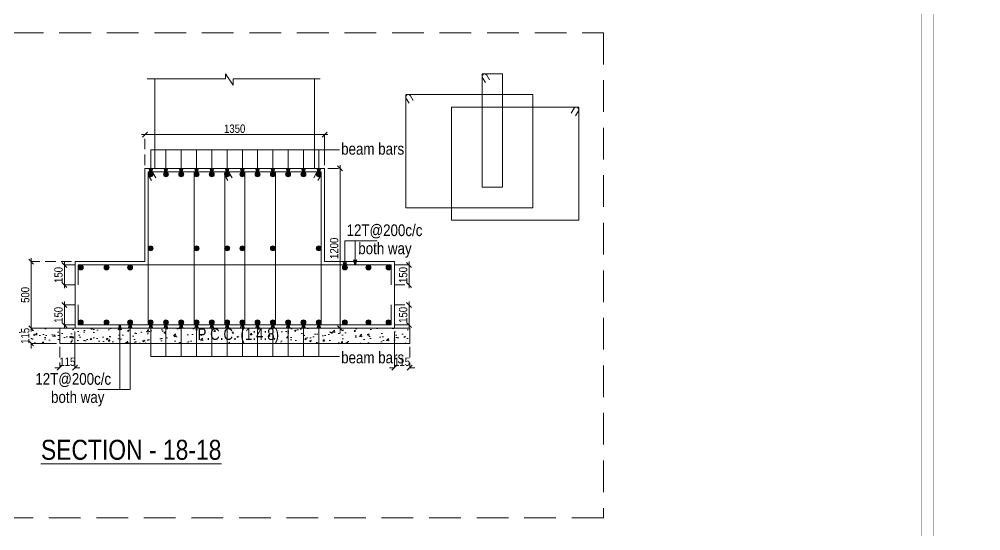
# Model space of a CAD drawing. Header units: millimetres. Extents: x 1112055 to 3390982, y -148532 to 766891.
# Drawn here: x 2367891 to 2396791, y 243485 to 258862 of the extents above; entities that cross this region are included whole.
import ezdxf

# ---------------------------------------------------------------- set-up
doc = ezdxf.new("R2010")
doc.units = ezdxf.units.MM
doc.header["$PDMODE"] = 35
doc.header["$PDSIZE"] = -25
doc.linetypes.add('Hidden', pattern=[9.525, 6.35, -3.175])
for name, color, linetype, lineweight in [('B FOOTING', 49, 'Continuous', 20), ('B HATCH', 250, 'Continuous', 0), ('B P.C.C', 251, 'Continuous', 0), ('B STEEL', 34, 'Continuous', 15), ('B STEEL TEXT', 7, 'Continuous', 15), ('B TITLE BLOCK', 250, 'Continuous', 0), ('B-COL NO', 7, 'Continuous', 5), ('B-ST DIM', 250, 'Continuous', 18)]:
    doc.layers.add(name, color=color, linetype=linetype, lineweight=lineweight)
doc.styles.add('ARIAL', font='arial.ttf')
doc.styles.add('Q1', font='g13f12d.shx', dxfattribs={"width": 0.8})
doc.styles.add('SWINC', font='swissc.ttf')
doc.dimstyles.new('BH-STD', dxfattribs={"dimscale": 0, "dimtxt": 230, "dimasz": 125, "dimexe": 0, "dimexo": 100, "dimgap": 50, "dimtad": 1, "dimdec": 0, "dimzin": 1, "dimdsep": 46, "dimtxsty": 'Q1', "dimblk": 'ARCHTICK', "dimcen": 1, "dimdle": 100, "dimclrd": 250, "dimclre": 250, "dimclrt": 256, "dimadec": 0, "dimazin": 0, "dimtfac": 1, "dimtdec": 0, "dimtix": 1, "dimtofl": 0, "dimtmove": 0, "dimatfit": 2, "dimfxl": 1, "dimtolj": 1, "dimtzin": 0, "dimlwd": 9, "dimlwe": 9, "dimarcsym": 0})
doc.dimstyles.new('DIM 1', dxfattribs={"dimscale": 0, "dimtxt": 230, "dimasz": 150, "dimexe": 0.18, "dimexo": 0.0625, "dimgap": 0.5, "dimtad": 1, "dimdec": 0, "dimzin": 0, "dimdsep": 46, "dimtxsty": 'ARIAL', "dimblk": 'OBLIQUE', "dimcen": 6, "dimse1": 1, "dimse2": 1, "dimclrd": 256, "dimclrt": 256, "dimadec": 0, "dimazin": 2, "dimtfac": 0.75, "dimtdec": 0, "dimtix": 1, "dimtofl": 0, "dimtmove": 1, "dimatfit": 3, "dimldrblk": 'OPEN30', "dimfxl": 0.18, "dimfrac": 1, "dimtolj": 1, "dimtzin": 0, "dimlwd": -1, "dimarcsym": 0})

# ---------------------------------------------------------------- blocks, each defined once
blk = doc.blocks.new('_Oblique')
at = {"color": 0, "linetype": 'ByBlock', "lineweight": -2}
blk.add_line((-0.5, -0.5), (0.5, 0.5), dxfattribs=at)
blk = doc.blocks.new('*D1431')
at = {"layer": 'B-ST DIM', "color": 7, "lineweight": 9, "ltscale": 50, "transparency": 16777216}
for p, q in [((2371567, 255392), (2377167, 255392)), ((2377067, 254475), (2377067, 255392))]:
    blk.add_line(p, q, dxfattribs=at)
at = {"layer": 'B-ST DIM', "color": 7, "linetype": 'Hidden', "lineweight": 9, "ltscale": 50, "transparency": 16777216}
blk.add_line((2371667, 254475), (2371667, 255392), dxfattribs=at)
at = {"layer": 'Defpoints', "color": 0, "ltscale": 50, "transparency": 16777216}
for p in [(2377067, 255392), (2371667, 254375), (2377067, 254375)]:
    blk.add_point(p, dxfattribs=at)
at = {"layer": 'B-ST DIM', "color": 7, "lineweight": 9, "ltscale": 50, "transparency": 16777216, "xscale": 150, "yscale": 150, "zscale": 150, "rotation": 180}
blk.add_blockref('_Oblique', (2371667, 255392), dxfattribs=at)
at = {"layer": 'B-ST DIM', "color": 7, "lineweight": 9, "ltscale": 50, "transparency": 16777216, "xscale": 150, "yscale": 150, "zscale": 150}
blk.add_blockref('_Oblique', (2377067, 255392), dxfattribs=at)
at = {"layer": 'B-ST DIM', "color": 7, "ltscale": 50, "transparency": 16777216, "insert": (2374367, 255570), "char_height": 250, "attachment_point": 5, "style": 'SWINC'}
blk.add_mtext('\\A1;1350', dxfattribs=at)
blk = doc.blocks.new('_Open30')
at = {"color": 0, "linetype": 'ByBlock', "lineweight": -2}
for p, q in [((-1, 0.27), (0, 0)), ((0, 0), (-1, -0.27)), ((0, 0), (-1, 0))]:
    blk.add_line(p, q, dxfattribs=at)
blk = doc.blocks.new('*D1438')
at = {"layer": 'B-ST DIM', "color": 7, "lineweight": 9, "ltscale": 50, "transparency": 16777216}
for p, q in [((2369251, 250375), (2369251, 249575)), ((2369567, 249675), (2369251, 249675))]:
    blk.add_line(p, q, dxfattribs=at)
at = {"layer": 'B-ST DIM', "color": 7, "linetype": 'Hidden', "lineweight": 9, "ltscale": 50, "transparency": 16777216}
blk.add_line((2369567, 250275), (2369251, 250275), dxfattribs=at)
at = {"layer": 'Defpoints', "color": 0, "ltscale": 50, "transparency": 16777216}
for p in [(2369667, 250275), (2369251, 249675), (2369667, 249675)]:
    blk.add_point(p, dxfattribs=at)
at = {"layer": 'B-ST DIM', "color": 7, "lineweight": 9, "ltscale": 50, "transparency": 16777216, "xscale": 150, "yscale": 150, "zscale": 150}
for p, rotation in [((2369251, 250275), 90), ((2369251, 249675), 270)]:
    blk.add_blockref('_Oblique', p, dxfattribs=dict(at, rotation=rotation))
at = {"layer": 'B-ST DIM', "color": 7, "ltscale": 50, "transparency": 16777216, "insert": (2369072, 249975), "char_height": 250, "attachment_point": 5, "rotation": 90, "style": 'SWINC'}
blk.add_mtext('\\A1;150', dxfattribs=at)
blk = doc.blocks.new('*D1432')
at = {"layer": 'B-ST DIM', "color": 7, "lineweight": 9, "ltscale": 50, "transparency": 16777216}
for p, q in [((2369567, 249475), (2369567, 248387)), ((2369107, 248387), (2368957, 248387)), ((2369567, 248387), (2369717, 248387))]:
    blk.add_line(p, q, dxfattribs=at)
at = {"layer": 'B-ST DIM', "color": 7, "linetype": 'Hidden', "lineweight": 9, "ltscale": 50, "transparency": 16777216}
blk.add_line((2369107, 249015), (2369107, 248387), dxfattribs=at)
at = {"layer": 'Defpoints', "color": 0, "ltscale": 50, "transparency": 16777216}
for p in [(2369567, 249575), (2369107, 249115), (2369567, 248387)]:
    blk.add_point(p, dxfattribs=at)
at = {"layer": 'B-ST DIM', "color": 7, "lineweight": 9, "ltscale": 50, "transparency": 16777216, "xscale": 150, "yscale": 150, "zscale": 150}
blk.add_blockref('_Oblique', (2369107, 248387), dxfattribs=at)
at = {"layer": 'B-ST DIM', "color": 7, "lineweight": 9, "ltscale": 50, "transparency": 16777216, "xscale": 150, "yscale": 150, "zscale": 150, "rotation": 180}
blk.add_blockref('_Oblique', (2369567, 248387), dxfattribs=at)
at = {"layer": 'B-ST DIM', "color": 7, "ltscale": 50, "transparency": 16777216, "insert": (2369337, 248566), "char_height": 250, "attachment_point": 5, "style": 'SWINC'}
blk.add_mtext('\\A1;115', dxfattribs=at)
blk = doc.blocks.new('*D1433')
at = {"layer": 'B-ST DIM', "color": 7, "lineweight": 9, "ltscale": 50, "transparency": 16777216}
for p, q in [((2368250, 249575), (2368250, 249725)), ((2369007, 249115), (2368250, 249115)), ((2368250, 249115), (2368250, 248965))]:
    blk.add_line(p, q, dxfattribs=at)
at = {"layer": 'B-ST DIM', "color": 7, "linetype": 'Hidden', "lineweight": 9, "ltscale": 50, "transparency": 16777216}
blk.add_line((2369007, 249575), (2368250, 249575), dxfattribs=at)
at = {"layer": 'Defpoints', "color": 0, "ltscale": 50, "transparency": 16777216}
for p in [(2369107, 249575), (2368250, 249115), (2369107, 249115)]:
    blk.add_point(p, dxfattribs=at)
at = {"layer": 'B-ST DIM', "color": 7, "lineweight": 9, "ltscale": 50, "transparency": 16777216, "xscale": 150, "yscale": 150, "zscale": 150}
for p, rotation in [((2368250, 249575), 270), ((2368250, 249115), 90)]:
    blk.add_blockref('_Oblique', p, dxfattribs=dict(at, rotation=rotation))
at = {"layer": 'B-ST DIM', "color": 7, "ltscale": 50, "transparency": 16777216, "insert": (2368072, 249345), "char_height": 250, "attachment_point": 5, "rotation": 90, "style": 'SWINC'}
blk.add_mtext('\\A1;115', dxfattribs=at)
blk = doc.blocks.new('*D1434')
at = {"layer": 'B-ST DIM', "color": 7, "lineweight": 9, "ltscale": 50, "transparency": 16777216}
for p, q in [((2368250, 251675), (2368250, 249475)), ((2369467, 249575), (2368250, 249575))]:
    blk.add_line(p, q, dxfattribs=at)
at = {"layer": 'B-ST DIM', "color": 7, "linetype": 'Hidden', "lineweight": 9, "ltscale": 50, "transparency": 16777216}
blk.add_line((2369467, 251575), (2368250, 251575), dxfattribs=at)
at = {"layer": 'Defpoints', "color": 0, "ltscale": 50, "transparency": 16777216}
for p in [(2369567, 251575), (2368250, 249575), (2369567, 249575)]:
    blk.add_point(p, dxfattribs=at)
at = {"layer": 'B-ST DIM', "color": 7, "lineweight": 9, "ltscale": 50, "transparency": 16777216, "xscale": 150, "yscale": 150, "zscale": 150}
for p, rotation in [((2368250, 251575), 90), ((2368250, 249575), 270)]:
    blk.add_blockref('_Oblique', p, dxfattribs=dict(at, rotation=rotation))
at = {"layer": 'B-ST DIM', "color": 7, "ltscale": 50, "transparency": 16777216, "insert": (2368072, 250575), "char_height": 250, "attachment_point": 5, "rotation": 90, "style": 'SWINC'}
blk.add_mtext('\\A1;500', dxfattribs=at)
blk = doc.blocks.new('*D1439')
at = {"layer": 'B-ST DIM', "color": 7, "lineweight": 9, "ltscale": 50, "transparency": 16777216}
for p, q in [((2369251, 250775), (2369251, 251575)), ((2369567, 251475), (2369251, 251475))]:
    blk.add_line(p, q, dxfattribs=at)
at = {"layer": 'B-ST DIM', "color": 7, "linetype": 'Hidden', "lineweight": 9, "ltscale": 50, "transparency": 16777216}
blk.add_line((2369567, 250875), (2369251, 250875), dxfattribs=at)
at = {"layer": 'Defpoints', "color": 0, "ltscale": 50, "transparency": 16777216}
for p in [(2369251, 251475), (2369667, 251475), (2369667, 250875)]:
    blk.add_point(p, dxfattribs=at)
at = {"layer": 'B-ST DIM', "color": 7, "lineweight": 9, "ltscale": 50, "transparency": 16777216, "xscale": 150, "yscale": 150, "zscale": 150}
for p, rotation in [((2369251, 251475), 90), ((2369251, 250875), 270)]:
    blk.add_blockref('_Oblique', p, dxfattribs=dict(at, rotation=rotation))
at = {"layer": 'B-ST DIM', "color": 7, "ltscale": 50, "transparency": 16777216, "insert": (2369072, 251175), "char_height": 250, "attachment_point": 5, "rotation": 90, "style": 'SWINC'}
blk.add_mtext('\\A1;150', dxfattribs=at)
blk = doc.blocks.new('*D1435')
at = {"layer": 'B-ST DIM', "color": 7, "lineweight": 9, "ltscale": 50, "transparency": 16777216}
for p, q in [((2379610, 250375), (2379610, 249575)), ((2379167, 249675), (2379610, 249675))]:
    blk.add_line(p, q, dxfattribs=at)
at = {"layer": 'B-ST DIM', "color": 7, "linetype": 'Hidden', "lineweight": 9, "ltscale": 50, "transparency": 16777216}
blk.add_line((2379167, 250275), (2379610, 250275), dxfattribs=at)
at = {"layer": 'Defpoints', "color": 0, "ltscale": 50, "transparency": 16777216}
for p in [(2379067, 250275), (2379067, 249675), (2379610, 249675)]:
    blk.add_point(p, dxfattribs=at)
at = {"layer": 'B-ST DIM', "color": 7, "lineweight": 9, "ltscale": 50, "transparency": 16777216, "xscale": 150, "yscale": 150, "zscale": 150}
for p, rotation in [((2379610, 250275), 90), ((2379610, 249675), 270)]:
    blk.add_blockref('_Oblique', p, dxfattribs=dict(at, rotation=rotation))
at = {"layer": 'B-ST DIM', "color": 7, "ltscale": 50, "transparency": 16777216, "insert": (2379431, 249975), "char_height": 250, "attachment_point": 5, "rotation": 90, "style": 'SWINC'}
blk.add_mtext('\\A1;150', dxfattribs=at)
blk = doc.blocks.new('*D1436')
at = {"layer": 'B-ST DIM', "color": 7, "lineweight": 9, "ltscale": 50, "transparency": 16777216}
for p, q in [((2379167, 251475), (2379610, 251475)), ((2379610, 250775), (2379610, 251575))]:
    blk.add_line(p, q, dxfattribs=at)
at = {"layer": 'B-ST DIM', "color": 7, "linetype": 'Hidden', "lineweight": 9, "ltscale": 50, "transparency": 16777216}
blk.add_line((2379167, 250875), (2379610, 250875), dxfattribs=at)
at = {"layer": 'Defpoints', "color": 0, "ltscale": 50, "transparency": 16777216}
for p in [(2379067, 251475), (2379610, 251475), (2379067, 250875)]:
    blk.add_point(p, dxfattribs=at)
at = {"layer": 'B-ST DIM', "color": 7, "lineweight": 9, "ltscale": 50, "transparency": 16777216, "xscale": 150, "yscale": 150, "zscale": 150}
for p, rotation in [((2379610, 251475), 90), ((2379610, 250875), 270)]:
    blk.add_blockref('_Oblique', p, dxfattribs=dict(at, rotation=rotation))
at = {"layer": 'B-ST DIM', "color": 7, "ltscale": 50, "transparency": 16777216, "insert": (2379431, 251175), "char_height": 250, "attachment_point": 5, "rotation": 90, "style": 'SWINC'}
blk.add_mtext('\\A1;150', dxfattribs=at)
blk = doc.blocks.new('*D1437')
at = {"layer": 'B-ST DIM', "color": 7, "lineweight": 9, "ltscale": 50, "transparency": 16777216}
for p, q in [((2379167, 249475), (2379167, 248387)), ((2379167, 248387), (2379017, 248387)), ((2379627, 248387), (2379777, 248387))]:
    blk.add_line(p, q, dxfattribs=at)
at = {"layer": 'B-ST DIM', "color": 7, "linetype": 'Hidden', "lineweight": 9, "ltscale": 50, "transparency": 16777216}
blk.add_line((2379627, 249015), (2379627, 248387), dxfattribs=at)
at = {"layer": 'Defpoints', "color": 0, "ltscale": 50, "transparency": 16777216}
for p in [(2379167, 249575), (2379627, 249115), (2379167, 248387)]:
    blk.add_point(p, dxfattribs=at)
at = {"layer": 'B-ST DIM', "color": 7, "lineweight": 9, "ltscale": 50, "transparency": 16777216, "xscale": 150, "yscale": 150, "zscale": 150}
blk.add_blockref('_Oblique', (2379167, 248387), dxfattribs=at)
at = {"layer": 'B-ST DIM', "color": 7, "lineweight": 9, "ltscale": 50, "transparency": 16777216, "xscale": 150, "yscale": 150, "zscale": 150, "rotation": 180}
blk.add_blockref('_Oblique', (2379627, 248387), dxfattribs=at)
at = {"layer": 'B-ST DIM', "color": 7, "ltscale": 50, "transparency": 16777216, "insert": (2379397, 248566), "char_height": 250, "attachment_point": 5, "style": 'SWINC'}
blk.add_mtext('\\A1;115', dxfattribs=at)
blk = doc.blocks.new('*D1440')
at = {"layer": 'B-ST DIM', "color": 7, "linetype": 'Hidden', "lineweight": 9, "ltscale": 50, "transparency": 16777216}
blk.add_line((2377167, 254375), (2377535, 254375), dxfattribs=at)
at = {"layer": 'B-ST DIM', "color": 7, "lineweight": 9, "ltscale": 50, "transparency": 16777216}
for p, q in [((2377535, 254475), (2377535, 249475)), ((2376666, 249575), (2377535, 249575))]:
    blk.add_line(p, q, dxfattribs=at)
at = {"layer": 'Defpoints', "color": 0, "ltscale": 50, "transparency": 16777216}
for p in [(2377067, 254375), (2376566, 249575), (2377535, 249575)]:
    blk.add_point(p, dxfattribs=at)
at = {"layer": 'B-ST DIM', "color": 7, "lineweight": 9, "ltscale": 50, "transparency": 16777216, "xscale": 150, "yscale": 150, "zscale": 150}
for p, rotation in [((2377535, 254375), 90), ((2377535, 249575), 270)]:
    blk.add_blockref('_Oblique', p, dxfattribs=dict(at, rotation=rotation))
at = {"layer": 'B-ST DIM', "color": 7, "ltscale": 50, "transparency": 16777216, "insert": (2377357, 251975), "char_height": 250, "attachment_point": 5, "rotation": 90, "style": 'SWINC'}
blk.add_mtext('\\A1;1200', dxfattribs=at)

msp = doc.modelspace()

# ---------------------------------------------------------------- hatches: boundary and pattern name
at = {"layer": 'B HATCH', "lineweight": 0}
h = msp.add_hatch(dxfattribs=at)
h.set_pattern_fill('AR-CONC', color=250, scale=3, style=0)
h.set_pattern_definition([(50, (846236.43, -270471.2), (546.55401, -47.81726), [57.15, -628.65]), (355, (846236.43, -270471.2), (-105.73026, 573.17054), [45.72, -502.92175]), (100.451445, (846282, -270475.17), (440.82374, 525.35326), [48.57003, -534.27073]), (46.1842, (846236.4, -270318.8), (813.23712, -126.12698), [85.725, -942.975]), (96.63556, (846304.2, -270329.3), (712.2124, 742.27837), [72.85507, -801.40682]), (351.18415, (846236.4, -270318.8), (712.2124, 742.27837), [68.5799, -754.3792]), (21, (846312.63, -270356.9), (454.84317, -306.7956), [57.15, -628.65]), (326, (846312.63, -270356.9), (185.40609, 552.5639), [45.72, -502.92]), (71.451445, (846350.54, -270382.45), (640.24926, 245.7683), [48.57003, -534.26981]), (37.5, (846236.43, -270471.18), (9.26581, 253.665117), [0, -496.824, 0, -510.54, 0, -504.825]), (7.5, (846236.43, -270471.18), (200.458988, 300.541724), [0, -291.084, 0, -485.394, 0, -192.405]), (327.5, (846066.5, -270471.18), (406.771786, -17.186232), [0, -190.5, 0, -594.36, 0, -788.67]), (317.5, (845990.3, -270471.2), (444.387544, 76.27947), [0, -247.65, 0, -394.716, 0, -560.07])])
h.paths.add_polyline_path([(2379627.4, 249115.1), (2379627.4, 249575.1), (2367907.4, 249575.1), (2367907.4, 249115.1)])
at = {"layer": 'B STEEL'}
h = msp.add_hatch(color=256, dxfattribs=at)
h.dxf.hatch_style = 1
edge = h.paths.add_edge_path()
edge.add_arc((2371842.4, 254200.1), 75, 0, 360)
h = msp.add_hatch(color=256, dxfattribs=at)
h.dxf.hatch_style = 1
edge = h.paths.add_edge_path()
edge.add_arc((2372301.5, 254200.1), 75, 0, 360)
h = msp.add_hatch(color=256, dxfattribs=at)
h.dxf.hatch_style = 1
edge = h.paths.add_edge_path()
edge.add_arc((2372760.6, 254200.1), 75, 0, 360)
h = msp.add_hatch(color=256, dxfattribs=at)
h.dxf.hatch_style = 1
edge = h.paths.add_edge_path()
edge.add_arc((2373219.6, 254200.1), 75, 0, 360)
h = msp.add_hatch(color=256, dxfattribs=at)
h.dxf.hatch_style = 1
edge = h.paths.add_edge_path()
edge.add_arc((2373678.7, 254200.1), 75, 0, 360)
h = msp.add_hatch(color=256, dxfattribs=at)
h.dxf.hatch_style = 1
edge = h.paths.add_edge_path()
edge.add_arc((2374137.8, 254200.1), 75, 0, 360)
h = msp.add_hatch(color=256, dxfattribs=at)
h.dxf.hatch_style = 1
edge = h.paths.add_edge_path()
edge.add_arc((2374596.9, 254200.1), 75, 0, 360)
h = msp.add_hatch(color=256, dxfattribs=at)
h.dxf.hatch_style = 1
edge = h.paths.add_edge_path()
edge.add_arc((2375056, 254200.1), 75, 0, 360)
h = msp.add_hatch(color=256, dxfattribs=at)
h.dxf.hatch_style = 1
edge = h.paths.add_edge_path()
edge.add_arc((2375515.1, 254200.1), 75, 0, 360)
h = msp.add_hatch(color=256, dxfattribs=at)
h.dxf.hatch_style = 1
edge = h.paths.add_edge_path()
edge.add_arc((2375974.2, 254200.1), 75, 0, 360)
h = msp.add_hatch(color=256, dxfattribs=at)
h.dxf.hatch_style = 1
edge = h.paths.add_edge_path()
edge.add_arc((2376433.3, 254200.1), 75, 0, 360)
h = msp.add_hatch(color=256, dxfattribs=at)
h.dxf.hatch_style = 1
edge = h.paths.add_edge_path()
edge.add_arc((2376892.4, 254200.1), 75, 0, 360)
h = msp.add_hatch(color=256, dxfattribs=at)
h.dxf.hatch_style = 1
edge = h.paths.add_edge_path()
edge.add_arc((2371842.4, 251975.1), 75, 0, 360)
h = msp.add_hatch(color=256, dxfattribs=at)
h.dxf.hatch_style = 1
edge = h.paths.add_edge_path()
edge.add_arc((2373219.6, 251975.1), 75, 0, 360)
h = msp.add_hatch(color=256, dxfattribs=at)
h.dxf.hatch_style = 1
edge = h.paths.add_edge_path()
edge.add_arc((2374137.8, 251975.1), 75, 0, 360)
h = msp.add_hatch(color=256, dxfattribs=at)
h.dxf.hatch_style = 1
edge = h.paths.add_edge_path()
edge.add_arc((2374596.9, 251975.1), 75, 0, 360)
h = msp.add_hatch(color=256, dxfattribs=at)
h.dxf.hatch_style = 1
edge = h.paths.add_edge_path()
edge.add_arc((2375515.1, 251975.1), 75, 0, 360)
h = msp.add_hatch(color=256, dxfattribs=at)
h.dxf.hatch_style = 1
edge = h.paths.add_edge_path()
edge.add_arc((2376892.4, 251975.1), 75, 0, 360)
h = msp.add_hatch(color=256, dxfattribs=at)
h.dxf.hatch_style = 1
edge = h.paths.add_edge_path()
edge.add_arc((2369742.4, 251400.1), 75, 0, 360)
h = msp.add_hatch(color=256, dxfattribs=at)
h.dxf.hatch_style = 1
edge = h.paths.add_edge_path()
edge.add_arc((2370517.3, 251400.1), 75, 0, 360)
h = msp.add_hatch(color=256, dxfattribs=at)
h.dxf.hatch_style = 1
edge = h.paths.add_edge_path()
edge.add_arc((2371222.4, 251400.1), 75, 0, 360)
h = msp.add_hatch(color=256, dxfattribs=at)
h.dxf.hatch_style = 1
edge = h.paths.add_edge_path()
edge.add_arc((2377680.5, 251400.1), 75, 0, 360)
h = msp.add_hatch(color=256, dxfattribs=at)
h.dxf.hatch_style = 1
edge = h.paths.add_edge_path()
edge.add_arc((2378385.6, 251400.1), 75, 0, 360)
h = msp.add_hatch(color=256, dxfattribs=at)
h.dxf.hatch_style = 1
edge = h.paths.add_edge_path()
edge.add_arc((2378992.4, 251400.1), 75, 0, 360)
h = msp.add_hatch(color=256, dxfattribs=at)
h.dxf.hatch_style = 1
edge = h.paths.add_edge_path()
edge.add_arc((2369742.4, 249750.1), 75, 0, 360)
h = msp.add_hatch(color=256, dxfattribs=at)
h.dxf.hatch_style = 1
edge = h.paths.add_edge_path()
edge.add_arc((2370517.3, 249750.1), 75, 0, 360)
h = msp.add_hatch(color=256, dxfattribs=at)
h.dxf.hatch_style = 1
edge = h.paths.add_edge_path()
edge.add_arc((2371222.4, 249750.1), 75, 0, 360)
h = msp.add_hatch(color=256, dxfattribs=at)
h.dxf.hatch_style = 1
edge = h.paths.add_edge_path()
edge.add_arc((2371842.4, 249750.1), 75, 0, 360)
h = msp.add_hatch(color=256, dxfattribs=at)
h.dxf.hatch_style = 1
edge = h.paths.add_edge_path()
edge.add_arc((2372301.5, 249750.1), 75, 0, 360)
h = msp.add_hatch(color=256, dxfattribs=at)
h.dxf.hatch_style = 1
edge = h.paths.add_edge_path()
edge.add_arc((2372760.6, 249750.1), 75, 0, 360)
h = msp.add_hatch(color=256, dxfattribs=at)
h.dxf.hatch_style = 1
edge = h.paths.add_edge_path()
edge.add_arc((2373219.6, 249750.1), 75, 0, 360)
h = msp.add_hatch(color=256, dxfattribs=at)
h.dxf.hatch_style = 1
edge = h.paths.add_edge_path()
edge.add_arc((2373678.7, 249750.1), 75, 0, 360)
h = msp.add_hatch(color=256, dxfattribs=at)
h.dxf.hatch_style = 1
edge = h.paths.add_edge_path()
edge.add_arc((2374137.8, 249750.1), 75, 0, 360)
h = msp.add_hatch(color=256, dxfattribs=at)
h.dxf.hatch_style = 1
edge = h.paths.add_edge_path()
edge.add_arc((2374596.9, 249750.1), 75, 0, 360)
h = msp.add_hatch(color=256, dxfattribs=at)
h.dxf.hatch_style = 1
edge = h.paths.add_edge_path()
edge.add_arc((2375056, 249750.1), 75, 0, 360)
h = msp.add_hatch(color=256, dxfattribs=at)
h.dxf.hatch_style = 1
edge = h.paths.add_edge_path()
edge.add_arc((2375515.1, 249750.1), 75, 0, 360)
h = msp.add_hatch(color=256, dxfattribs=at)
h.dxf.hatch_style = 1
edge = h.paths.add_edge_path()
edge.add_arc((2375974.2, 249750.1), 75, 0, 360)
h = msp.add_hatch(color=256, dxfattribs=at)
h.dxf.hatch_style = 1
edge = h.paths.add_edge_path()
edge.add_arc((2376433.3, 249750.1), 75, 0, 360)
h = msp.add_hatch(color=256, dxfattribs=at)
h.dxf.hatch_style = 1
edge = h.paths.add_edge_path()
edge.add_arc((2376892.4, 249750.1), 75, 0, 360)
h = msp.add_hatch(color=256, dxfattribs=at)
h.dxf.hatch_style = 1
edge = h.paths.add_edge_path()
edge.add_arc((2377680.5, 249750.1), 75, 0, 360)
h = msp.add_hatch(color=256, dxfattribs=at)
h.dxf.hatch_style = 1
edge = h.paths.add_edge_path()
edge.add_arc((2378385.6, 249750.1), 75, 0, 360)
h = msp.add_hatch(color=256, dxfattribs=at)
h.dxf.hatch_style = 1
edge = h.paths.add_edge_path()
edge.add_arc((2378992.4, 249750.1), 75, 0, 360)

# ---------------------------------------------------------------- linework, layer by layer
at = {"layer": 'B FOOTING', "color": 1, "lineweight": 13, "ltscale": 10}
for p, q in [((2371967.4, 254375.1), (2371967.4, 257067.1)), ((2376767.4, 254375.1), (2376767.4, 257067.1))]:
    msp.add_line(p, q, dxfattribs=at)
at = {"layer": 'B FOOTING'}
for p, q in [((2371667.4, 254375.1), (2371667.4, 251575.1)), ((2371667.4, 254375.1), (2377067.4, 254375.1)), ((2377067.4, 254375.1), (2377067.4, 251575.1)), ((2369567.4, 249575.1), (2369567.4, 251575.1)), ((2371667.4, 251575.1), (2369567.4, 251575.1)), ((2379167.4, 251575.1), (2377067.4, 251575.1)), ((2379167.4, 249575.1), (2379167.4, 251575.1))]:
    msp.add_line(p, q, dxfattribs=at)
at = {"layer": 'B FOOTING', "color": 1, "lineweight": 13, "ltscale": 10}
msp.add_lwpolyline([(2376935.6, 257067.1), (2374321.9, 257067.1), (2374321.9, 256881.8), (2374093.6, 257215.7), (2374093.6, 257067.1), (2371737, 257067.1)], dxfattribs=at)
at = {"layer": 'B FOOTING'}
msp.add_lwpolyline([(2369107.4, 249575.1), (2379627.4, 249575.1), (2379627.4, 249115.1), (2369107.4, 249115.1)], close=True, dxfattribs=at)
at = {"layer": 'B P.C.C', "color": 250, "linetype": 'Hidden', "lineweight": 0, "ltscale": 150}
msp.add_lwpolyline([(2324804.8, 258457.1), (2385450.5, 258457.1), (2385450.5, 243878.7), (2324804.8, 243878.7)], close=True, dxfattribs=at)
at = {"layer": 'B STEEL', "color": 34, "lineweight": 9, "ltscale": 0.5}
for points in [[(2381902, 256959.5), (2381814.4, 257101.9, -1), (2381942.1, 257180.5), (2382029.7, 257038.2)], [(2379606.5, 256340), (2379518.9, 256482.3, -1), (2379646.7, 256560.9), (2379734.3, 256418.6)], [(2384609.1, 255962.5), (2384696.7, 256104.8, 1), (2384568.9, 256183.4), (2384481.3, 256041.1)], [(2371866.1, 254018.5), (2371778.5, 254160.8, -1), (2371906.2, 254239.5), (2371993.8, 254097.1)], [(2374161.5, 254018.5), (2374074, 254160.8, -1), (2374201.7, 254239.5), (2374289.3, 254097.1)], [(2376868.7, 254018.5), (2376956.2, 254160.8, 1), (2376828.5, 254239.5), (2376740.9, 254097.1)]]:
    msp.add_lwpolyline(points, format="xyb", dxfattribs=at)
at = {"layer": 'B STEEL'}
for points in [[(2381806.6, 257216.2), (2382412.3, 257216.2), (2382412.3, 253816.2), (2381806.6, 253816.2)], [(2379507.8, 256596.6), (2383330.5, 256596.6), (2383330.5, 253196.6), (2379507.8, 253196.6)], [(2384707.8, 256219.1), (2380885.1, 256219.1), (2380885.1, 252819.1), (2384707.8, 252819.1)], [(2371767.4, 254275.1), (2375590.1, 254275.1), (2375590.1, 249675.1), (2371767.4, 249675.1)], [(2376967.4, 254275.1), (2373144.6, 254275.1), (2373144.6, 249675.1), (2376967.4, 249675.1)], [(2374066.2, 254275.1), (2374671.9, 254275.1), (2374671.9, 249675.1), (2374066.2, 249675.1)]]:
    msp.add_lwpolyline(points, close=True, dxfattribs=at)
for points in [[(2369667.4, 250875.1), (2369667.4, 251475.1), (2379067.4, 251475.1), (2379067.4, 250875.1)], [(2369667.4, 250275.1), (2369667.4, 249675.1), (2379067.4, 249675.1), (2379067.4, 250275.1)]]:
    msp.add_lwpolyline(points, dxfattribs=at)
for centre in [(2371842.4, 254200.1), (2372301.5, 254200.1), (2372760.6, 254200.1), (2373219.6, 254200.1), (2373678.7, 254200.1), (2374137.8, 254200.1), (2374596.9, 254200.1), (2375056, 254200.1), (2375515.1, 254200.1), (2375974.2, 254200.1), (2376433.3, 254200.1), (2376892.4, 254200.1), (2371842.4, 251975.1), (2373219.6, 251975.1), (2374137.8, 251975.1), (2374596.9, 251975.1), (2375515.1, 251975.1), (2376892.4, 251975.1), (2369742.4, 251400.1), (2370517.3, 251400.1), (2371222.4, 251400.1), (2377680.5, 251400.1), (2378385.6, 251400.1), (2378992.4, 251400.1), (2369742.4, 249750.1), (2370517.3, 249750.1), (2371222.4, 249750.1), (2371842.4, 249750.1), (2372301.5, 249750.1), (2372760.6, 249750.1), (2373219.6, 249750.1), (2373678.7, 249750.1), (2374137.8, 249750.1), (2374596.9, 249750.1), (2375056, 249750.1), (2375515.1, 249750.1), (2375974.2, 249750.1), (2376433.3, 249750.1), (2376892.4, 249750.1), (2377680.5, 249750.1), (2378385.6, 249750.1), (2378992.4, 249750.1)]:
    msp.add_circle(centre, 75, dxfattribs=at)
at = {"layer": 'B TITLE BLOCK', "color": 1, "const_width": 8.39}
msp.add_lwpolyline([(2323589.5, 286764.9), (2323589.5, 210044.9), (2395383.2, 210044.9), (2395383.2, 286764.9)], close=True, dxfattribs=at)
at = {"layer": 'B TITLE BLOCK', "color": 250, "lineweight": 0}
for points, const_width in [([(2323963.2, 286391.1), (2323963.2, 210418.7), (2395009.5, 210418.7), (2395009.5, 286391.1)], 8.39), ([(2387740.4, 210418.7), (2395009.5, 210418.7), (2395009.5, 286391.1), (2387740.4, 286391.1)], 6.06)]:
    msp.add_lwpolyline(points, close=True, dxfattribs=dict(at, const_width=const_width))

# ---------------------------------------------------------------- texts
at = {"layer": 'B STEEL TEXT', "lineweight": 9, "style": 'SWINC'}
for s, p in [('beam bars', (2377566.7, 254790.1)), ('12T@200c/c', (2377730.3, 252343.9)), ('both way', (2378081.4, 251798.4)), ('P.C.C. (1:4:8)', (2373249.6, 249222.5)), ('beam bars', (2377566.7, 248518)), ('12T@200c/c', (2368374.8, 247874.9)), ('both way', (2368847.2, 247329.4))]:
    msp.add_text(s, height=350, dxfattribs=at).set_placement(p)
at = {"layer": 'B TITLE BLOCK', "color": 251, "insert": (2646758.7, 251906.3), "char_height": 315.198, "attachment_point": 2, "style": 'SWINC'}
msp.add_mtext_dynamic_manual_height_columns('\\pxsm1,qj;{\\fBankGothic Lt BT|b0|i0|c0|p34;BHOOMI\\P\\ps*,q*;\\fGost|b0|i0|c0|p2;\\H0.8x;- CONSULTANTS -\\C1; }', width=824178.808, gutter_width=0, heights=[115930.2], dxfattribs=at)
at = {"layer": 'B-COL NO', "color": 3, "lineweight": 15, "style": 'SWINC'}
msp.add_text('%%USECTION - 18-18', height=600, dxfattribs=at).set_placement((2368544.5, 245620.1))

# ---------------------------------------------------------------- dimensions: what is measured, and where the dimension line sits
at = {"layer": 'B-ST DIM', "ltscale": 50}
for base, p1, p2, picture, middle in [((2377067.4, 255391.6), (2371667.4, 254375.1), (2377067.4, 254375.1), '*D1431', (2374367.4, 255570)), ((2369567.4, 248387.2), (2369107.4, 249115.1), (2369567.4, 249575.1), '*D1432', (2369337.4, 248565.5))]:
    dim = msp.add_linear_dim(base=base, p1=p1, p2=p2, dimstyle='BH-STD', override={"dimscale": 1, "dimtxt": 250, "dimasz": 150, "dimlfac": 0.25, "dimtxsty": 'SWINC', "dimblk1": 'Oblique', "dimblk2": 'Oblique', "dimsah": 1, "dimclrd": 7, "dimclre": 7, "dimclrt": 7}, dxfattribs=at)
    dim.commit()
    dim.dimension.update_dxf_attribs({"geometry": picture, "text_midpoint": middle})
dim = msp.add_linear_dim(base=(2377535.1, 249575.1), p1=(2377067.4, 254375.1), p2=(2376565.8, 249575.1), angle=90, dimstyle='BH-STD', override={"dimscale": 1, "dimtxt": 250, "dimasz": 150, "dimlfac": 0.25, "dimtxsty": 'SWINC', "dimblk1": 'Oblique', "dimblk2": 'Oblique', "dimsah": 1, "dimclrd": 7, "dimclre": 7, "dimclrt": 7}, dxfattribs=at)
dim.commit()
dim.dimension.update_dxf_attribs({"geometry": '*D1440', "text_midpoint": (2377535.1, 251975.1), "dimtype": 128})
for base, p1, p2, angle, picture, middle in [((2368250.3, 249575.1), (2369567.4, 251575.1), (2369567.4, 249575.1), 90, '*D1434', (2368072.1, 250575.1)), ((2369250.6, 251475.1), (2369667.4, 250875.1), (2369667.4, 251475.1), 90, '*D1439', (2369072.3, 251175.1)), ((2379609.6, 251475.1), (2379067.4, 250875.1), (2379067.4, 251475.1), 90, '*D1436', (2379431.3, 251175.1)), ((2369250.6, 249675.1), (2369667.4, 250275.1), (2369667.4, 249675.1), 270, '*D1438', (2369072.3, 249975.1)), ((2379609.6, 249675.1), (2379067.4, 250275.1), (2379067.4, 249675.1), 270, '*D1435', (2379431.3, 249975.1)), ((2368250.3, 249115.1), (2369107.4, 249575.1), (2369107.4, 249115.1), 90, '*D1433', (2368071.9, 249345.1)), ((2379167.4, 248387.2), (2379627.4, 249115.1), (2379167.4, 249575.1), 180, '*D1437', (2379397.4, 248565.5))]:
    dim = msp.add_linear_dim(base=base, p1=p1, p2=p2, angle=angle, dimstyle='BH-STD', override={"dimscale": 1, "dimtxt": 250, "dimasz": 150, "dimlfac": 0.25, "dimtxsty": 'SWINC', "dimblk1": 'Oblique', "dimblk2": 'Oblique', "dimsah": 1, "dimclrd": 7, "dimclre": 7, "dimclrt": 7}, dxfattribs=at)
    dim.commit()
    dim.dimension.update_dxf_attribs({"geometry": picture, "text_midpoint": middle})

# ---------------------------------------------------------------- leaders
at = {"layer": 'B STEEL TEXT', "lineweight": 5}
for points in [[(2371842.4, 254200.1), (2371842.4, 254932.4), (2377519.4, 254932.4)], [(2372301.5, 254200.1), (2372301.5, 254932.4), (2377519.4, 254932.4)], [(2372760.6, 254200.1), (2372760.6, 254932.4), (2377519.4, 254932.4)], [(2373219.6, 254200.1), (2373219.6, 254932.4), (2377519.4, 254932.4)], [(2373678.7, 254200.1), (2373678.7, 254932.4), (2377519.4, 254932.4)], [(2374137.8, 254200.1), (2374137.8, 254932.4), (2377519.4, 254932.4)], [(2374596.9, 254200.1), (2374596.9, 254932.4), (2377519.4, 254932.4)], [(2375056, 254200.1), (2375056, 254932.4), (2377519.4, 254932.4)], [(2375515.1, 254200.1), (2375515.1, 254932.4), (2377519.4, 254932.4)], [(2375974.2, 254200.1), (2375974.2, 254932.4), (2377519.4, 254932.4)], [(2376433.3, 254200.1), (2376433.3, 254932.4), (2377519.4, 254932.4)], [(2376892.4, 254200.1), (2376892.4, 254932.4), (2377519.4, 254932.4)], [(2377680.5, 251400.1), (2377680.5, 252204.4), (2378649.1, 252204.4)], [(2377984.6, 251475.1), (2377984.6, 252204.4), (2378649.1, 252204.4)], [(2371222.4, 249750.1), (2371222.4, 247735.3), (2370253.7, 247735.3)], [(2371842.4, 249750.1), (2371842.4, 248725.6), (2377519.4, 248725.6)], [(2372301.5, 249750.1), (2372301.5, 248725.6), (2377519.4, 248725.6)], [(2372760.6, 249750.1), (2372760.6, 248725.6), (2377519.4, 248725.6)], [(2373219.6, 249750.1), (2373219.6, 248725.6), (2377519.4, 248725.6)], [(2373678.7, 249750.1), (2373678.7, 248725.6), (2377519.4, 248725.6)], [(2374137.8, 249750.1), (2374137.8, 248725.6), (2377519.4, 248725.6)], [(2374596.9, 249750.1), (2374596.9, 248725.6), (2377519.4, 248725.6)], [(2375056, 249750.1), (2375056, 248725.6), (2377519.4, 248725.6)], [(2375515.1, 249750.1), (2375515.1, 248725.6), (2377519.4, 248725.6)], [(2375974.2, 249750.1), (2375974.2, 248725.6), (2377519.4, 248725.6)], [(2376433.3, 249750.1), (2376433.3, 248725.6), (2377519.4, 248725.6)], [(2376892.4, 249750.1), (2376892.4, 248725.6), (2377519.4, 248725.6)], [(2370918.2, 249675.1), (2370918.2, 247735.3), (2370253.7, 247735.3)]]:
    msp.add_leader(points, dimstyle='DIM 1', override={"dimscale": 1, "dimtad": 0, "dimtxsty": 'SWINC', "dimfxlon": 1, "dimlwd": 5, "dimarcsym": 2}, dxfattribs=at)

doc.saveas('drawing.dxf')
